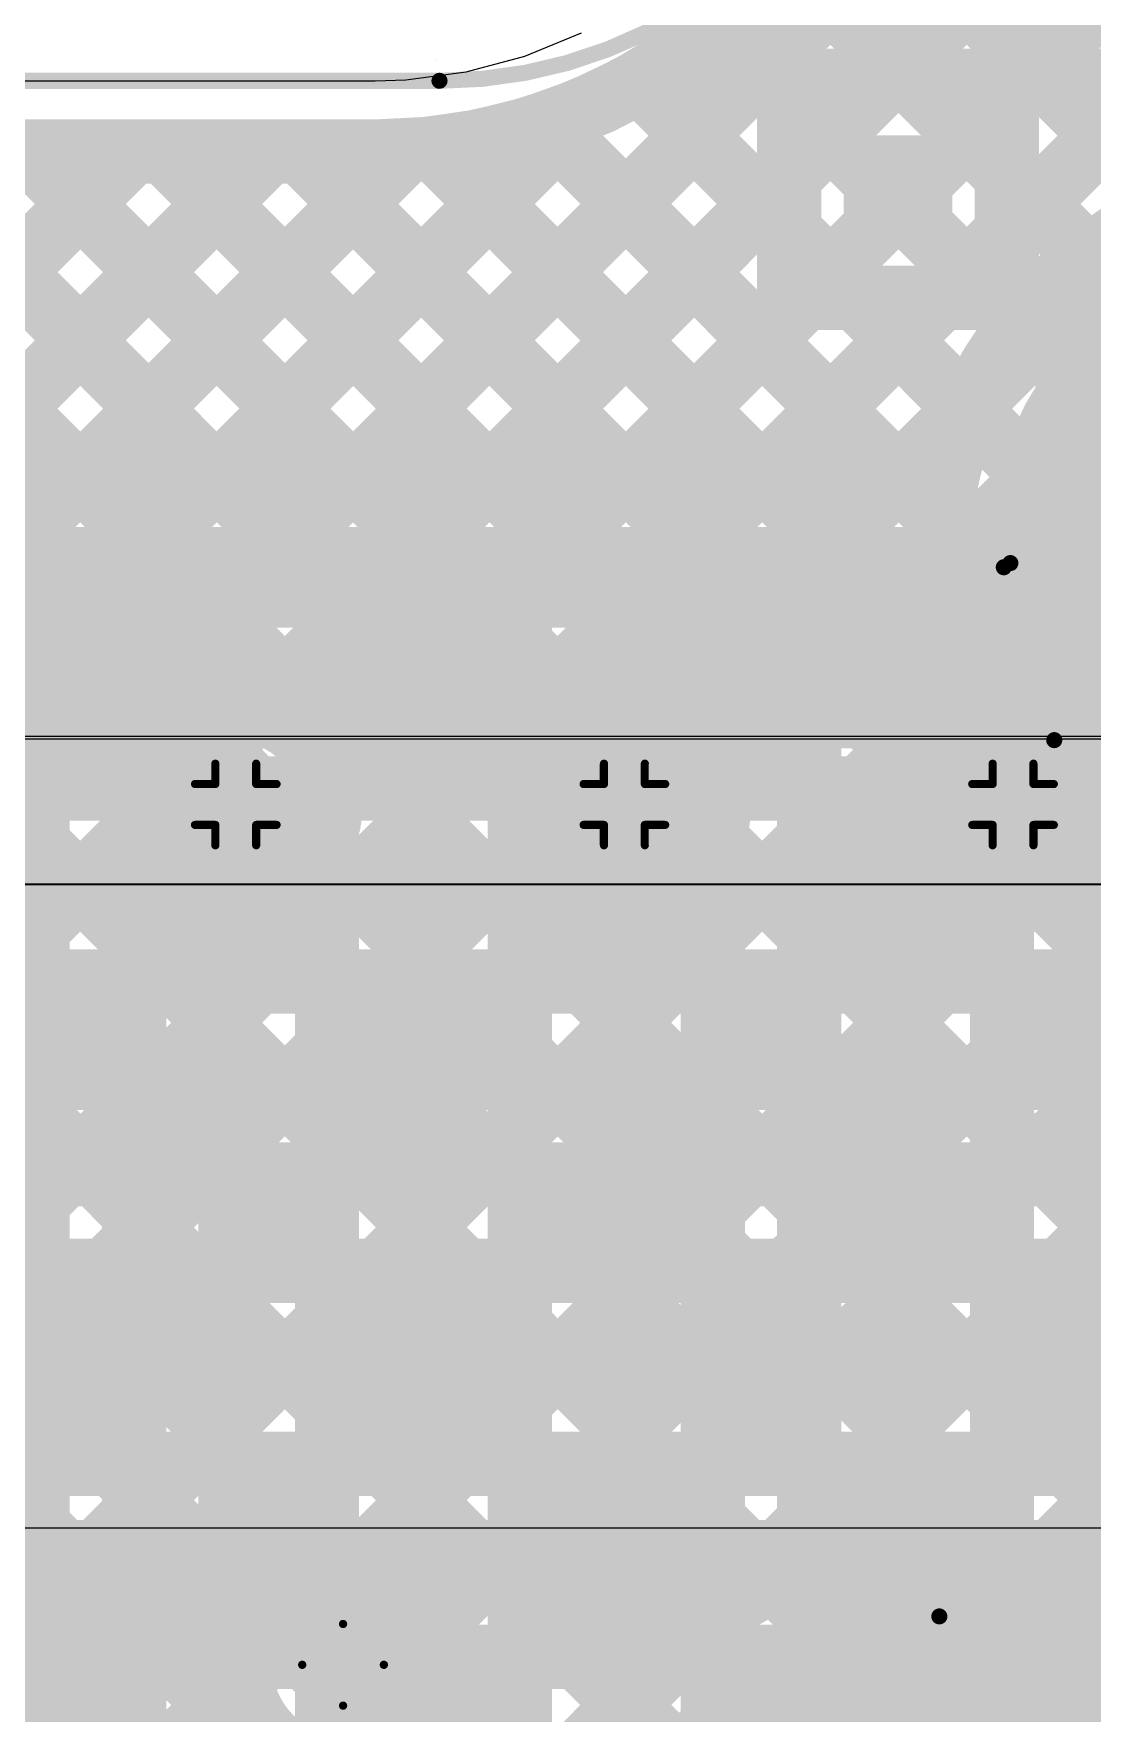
# Model space of a CAD drawing. Header units: millimetres. Extents: x 13 to 259, y -2 to 326.
# Drawn here: x 91.77 to 98.36, y 71.65 to 82.09 of the extents above; entities that cross this region are included whole.
import ezdxf

# ---------------------------------------------------------------- set-up
doc = ezdxf.new("R2010")
doc.units = ezdxf.units.MM
for name, color, linetype in [('BottomLayer', 5, 'Continuous'), ('BottomSolder', 6, 'Continuous'), ('ConnectLayer', 7, 'Continuous'), ('DrillDrawing', 1, 'Continuous'), ('Mechanical34', 56, 'Continuous'), ('Mechanical8', 56, 'Continuous'), ('MidLayer1', 16, 'Continuous'), ('MidLayer2', 76, 'Continuous'), ('MidLayer3', 90, 'Continuous'), ('MidLayer4', 156, 'Continuous'), ('MidLayer5', 130, 'Continuous'), ('MidLayer6', 216, 'Continuous'), ('MultiLayer', 9, 'Continuous'), ('TopLayer', 1, 'Continuous'), ('TopSolder', 216, 'Continuous')]:
    doc.layers.add(name, color=color, linetype=linetype)

# ---------------------------------------------------------------- blocks, each defined once
blk = doc.blocks.new('MTG240_400_175')
at = {"layer": 'BottomLayer', "const_width": 2}
blk.add_lwpolyline([(-1, 0, 1), (1, 0, 1)], format="xyb", close=True, dxfattribs=at)
at = {"layer": 'BottomSolder', "const_width": 2.102}
blk.add_lwpolyline([(-1.051, 0, 1), (1.051, 0, 1)], format="xyb", close=True, dxfattribs=at)
at = {"layer": 'MidLayer1', "const_width": 2}
blk.add_lwpolyline([(-1, 0, 1), (1, 0, 1)], format="xyb", close=True, dxfattribs=at)
at = {"layer": 'MidLayer2', "const_width": 2}
blk.add_lwpolyline([(-1, 0, 1), (1, 0, 1)], format="xyb", close=True, dxfattribs=at)
at = {"layer": 'MidLayer3', "const_width": 2}
blk.add_lwpolyline([(-1, 0, 1), (1, 0, 1)], format="xyb", close=True, dxfattribs=at)
at = {"layer": 'MidLayer4', "const_width": 2}
blk.add_lwpolyline([(-1, 0, 1), (1, 0, 1)], format="xyb", close=True, dxfattribs=at)
at = {"layer": 'MidLayer5', "const_width": 2}
blk.add_lwpolyline([(-1, 0, 1), (1, 0, 1)], format="xyb", close=True, dxfattribs=at)
at = {"layer": 'MidLayer6', "const_width": 2}
blk.add_lwpolyline([(-1, 0, 1), (1, 0, 1)], format="xyb", close=True, dxfattribs=at)
at = {"layer": 'MultiLayer', "const_width": 2}
blk.add_lwpolyline([(-1, 0, 1), (1, 0, 1)], format="xyb", close=True, dxfattribs=at)
at = {"layer": 'TopLayer', "const_width": 2}
blk.add_lwpolyline([(-1, 0, 1), (1, 0, 1)], format="xyb", close=True, dxfattribs=at)
at = {"layer": 'TopSolder', "const_width": 2.102}
blk.add_lwpolyline([(-1.051, 0, 1), (1.051, 0, 1)], format="xyb", close=True, dxfattribs=at)
blk = doc.blocks.new('MTG240_400_181')
at = {"layer": 'BottomLayer', "const_width": 2}
blk.add_lwpolyline([(-1, 0, 1), (1, 0, 1)], format="xyb", close=True, dxfattribs=at)
at = {"layer": 'BottomSolder', "const_width": 2.102}
blk.add_lwpolyline([(-1.051, 0, 1), (1.051, 0, 1)], format="xyb", close=True, dxfattribs=at)
at = {"layer": 'MidLayer1', "const_width": 2}
blk.add_lwpolyline([(-1, 0, 1), (1, 0, 1)], format="xyb", close=True, dxfattribs=at)
at = {"layer": 'MidLayer2', "const_width": 2}
blk.add_lwpolyline([(-1, 0, 1), (1, 0, 1)], format="xyb", close=True, dxfattribs=at)
at = {"layer": 'MidLayer3', "const_width": 2}
blk.add_lwpolyline([(-1, 0, 1), (1, 0, 1)], format="xyb", close=True, dxfattribs=at)
at = {"layer": 'MidLayer4', "const_width": 2}
blk.add_lwpolyline([(-1, 0, 1), (1, 0, 1)], format="xyb", close=True, dxfattribs=at)
at = {"layer": 'MidLayer5', "const_width": 2}
blk.add_lwpolyline([(-1, 0, 1), (1, 0, 1)], format="xyb", close=True, dxfattribs=at)
at = {"layer": 'MidLayer6', "const_width": 2}
blk.add_lwpolyline([(-1, 0, 1), (1, 0, 1)], format="xyb", close=True, dxfattribs=at)
at = {"layer": 'TopLayer', "const_width": 2}
blk.add_lwpolyline([(-1, 0, 1), (1, 0, 1)], format="xyb", close=True, dxfattribs=at)
at = {"layer": 'TopSolder', "const_width": 2.102}
blk.add_lwpolyline([(-1.051, 0, 1), (1.051, 0, 1)], format="xyb", close=True, dxfattribs=at)

msp = doc.modelspace()

# ---------------------------------------------------------------- linework, layer by layer
at = {"layer": 'BottomLayer'}
for points, const_width in [([(92.907, 77.3, 1), (93.157, 77.3, 1)], 0.25), ([(95.325, 77.3, 1), (95.575, 77.3, 1)], 0.25), ([(97.744, 77.3, 1), (97.994, 77.3, 1)], 0.25), ([(93.55, 71.95, 1), (93.85, 71.95, 1)], 0.3)]:
    msp.add_lwpolyline(points, format="xyb", close=True, dxfattribs=dict(at, const_width=const_width))
at = {"layer": 'BottomSolder', "const_width": 0.352}
for points in [[(92.856, 77.3, 1), (93.208, 77.3, 1)], [(95.275, 77.3, 1), (95.626, 77.3, 1)], [(97.693, 77.3, 1), (98.044, 77.3, 1)]]:
    msp.add_lwpolyline(points, format="xyb", close=True, dxfattribs=at)
at = {"layer": 'ConnectLayer'}
for p, q in [((94.832, 81.954), (95.183, 82.099)), ((94.832, 81.954), (95.183, 82.099)), ((94.466, 81.856), (94.832, 81.954)), ((94.466, 81.856), (94.832, 81.954)), ((71.333, 81.8), (93.9, 81.8)), ((71.333, 81.8), (93.9, 81.8)), ((93.9, 81.8), (94.09, 81.806)), ((93.9, 81.8), (94.09, 81.806)), ((93.9, 81.8), (93.9, 81.8)), ((94.09, 81.806), (94.466, 81.856)), ((94.09, 81.806), (94.466, 81.856)), ((70.8, 77.725), (100.831, 77.725)), ((101.875, 76.8), (70.89, 76.8))]:
    msp.add_line(p, q, dxfattribs=at)
at = {"layer": 'ConnectLayer', "const_width": 0.4}
for points in [[(89.491, 72.52), (113.083, 96.112)], [(89.491, 72.52), (113.083, 96.112)], [(87.012, 72.587), (101.203, 86.779)], [(87.012, 72.587), (101.203, 86.779)], [(92.497, 78.072), (100.484, 86.059)], [(93.79, 79.365), (100.375, 85.95)], [(96.336, 79.365), (102.921, 85.95)], [(93.151, 77.878), (100.794, 85.521)], [(93.151, 77.878), (100.794, 85.521)], [(94.639, 79.365), (100.794, 85.521)], [(93.345, 78.072), (100.484, 85.211)], [(93.596, 77.474), (101.258, 85.136)], [(93.596, 77.474), (101.258, 85.136)], [(95.487, 79.365), (101.258, 85.136)], [(94.194, 78.072), (100.484, 84.362)], [(97.83, 81.8), (97.83, 84.304)], [(97.075, 83.662), (99.547, 81.19)], [(97.075, 83.662), (99.547, 81.19)], [(97.075, 83.662), (99.547, 81.19)], [(97.075, 83.662), (99.547, 81.19)], [(95.042, 78.072), (100.484, 83.514)], [(96.475, 82.05), (97.83, 83.405)], [(96.816, 83.072), (98.871, 81.016)], [(96.816, 83.072), (98.871, 81.016)], [(96.816, 83.072), (97.83, 82.057)], [(96.816, 83.072), (98.871, 81.016)], [(96.816, 83.071), (98.871, 81.016)], [(96.471, 82.568), (98.335, 80.704)], [(96.471, 82.568), (98.335, 80.704)], [(96.471, 82.568), (98.335, 80.704)], [(96.471, 82.568), (98.335, 80.704)], [(96.475, 81.8), (96.475, 82.573)], [(96.475, 82.564), (97.239, 81.8)], [(97.074, 81.8), (97.83, 82.557)], [(96.048, 82.142), (97.909, 80.282)], [(96.048, 82.142), (97.909, 80.282)], [(96.048, 82.142), (97.909, 80.282)], [(96.048, 82.142), (97.909, 80.282)], [(82.665, 68.24), (96.225, 81.8)], [(86.059, 68.24), (99.619, 81.8)], [(86.908, 68.24), (100.468, 81.8)], [(87.756, 68.24), (101.316, 81.8)], [(88.605, 68.24), (102.165, 81.8)], [(89.453, 68.24), (103.013, 81.8)], [(90.302, 68.24), (103.862, 81.8)], [(91.15, 68.24), (104.71, 81.8)], [(91.999, 68.24), (105.559, 81.8)], [(92.847, 68.24), (106.407, 81.8)], [(93.696, 68.24), (107.256, 81.8)], [(94.544, 68.24), (108.104, 81.8)], [(95.557, 81.8), (96.475, 81.8)], [(96.391, 81.8), (96.475, 81.716)], [(96.475, 81.8), (97.83, 81.8)], [(96.475, 80.45), (96.475, 81.8)], [(97.83, 81.8), (125.241, 81.8)], [(97.83, 81.708), (97.922, 81.8)], [(97.83, 80.86), (98.771, 81.8)], [(97.83, 80.45), (97.83, 81.8)], [(98.088, 81.8), (111.648, 68.24)], [(95.547, 81.795), (97.593, 79.749)], [(95.548, 81.795), (97.593, 79.75)], [(95.548, 81.795), (97.593, 79.75)], [(95.548, 81.795), (96.475, 80.867)], [(95.548, 81.795), (97.593, 79.75)], [(81.816, 68.24), (95.2, 81.623)], [(91.141, 77.565), (95.2, 81.623)], [(91.141, 77.565), (95.2, 81.623)], [(91.648, 78.072), (95.2, 81.623)], [(92.941, 79.365), (95.2, 81.623)], [(94.961, 81.533), (97.413, 79.08)], [(94.961, 81.533), (97.413, 79.08)], [(94.961, 81.533), (108.254, 68.24)], [(94.961, 81.533), (97.129, 79.365)], [(94.961, 81.533), (97.413, 79.08)], [(71.333, 81.36), (93.9, 81.36)], [(71.333, 81.36), (93.9, 81.36)], [(71.333, 81.36), (93.9, 81.36)], [(71.333, 81.36), (93.9, 81.36)], [(71.333, 81.36), (93.9, 81.36)], [(79.271, 68.24), (92.391, 81.36)], [(80.119, 68.24), (93.239, 81.36)], [(80.968, 68.24), (94.094, 81.366)], [(82.406, 81.36), (95.526, 68.24)], [(83.254, 81.36), (96.374, 68.24)], [(84.103, 81.36), (97.223, 68.24)], [(84.388, 72.509), (93.239, 81.36)], [(84.388, 72.509), (93.239, 81.36)], [(84.951, 81.36), (98.071, 68.24)], [(85.8, 81.36), (98.92, 68.24)], [(86.648, 81.36), (99.768, 68.24)], [(87.497, 81.36), (96.381, 72.476)], [(87.497, 81.36), (96.381, 72.476)], [(87.497, 81.36), (100.617, 68.24)], [(88.345, 81.36), (92.444, 77.262)], [(88.345, 81.36), (92.444, 77.262)], [(88.345, 81.36), (101.465, 68.24)], [(88.345, 81.36), (91.634, 78.072)], [(88.675, 77.644), (92.391, 81.36)], [(88.675, 77.644), (92.391, 81.36)], [(89.103, 78.072), (92.391, 81.36)], [(89.194, 81.36), (92.741, 77.813)], [(89.194, 81.36), (92.741, 77.813)], [(89.194, 81.36), (102.314, 68.24)], [(89.194, 81.36), (92.482, 78.072)], [(89.951, 78.072), (93.239, 81.36)], [(90.042, 81.36), (103.162, 68.24)], [(90.042, 81.36), (103.162, 68.24)], [(90.042, 81.36), (103.162, 68.24)], [(90.042, 81.36), (92.037, 79.365)], [(90.042, 81.36), (93.331, 78.072)], [(90.396, 79.365), (92.391, 81.36)], [(90.618, 77.89), (94.094, 81.366)], [(90.618, 77.89), (94.094, 81.366)], [(90.8, 78.072), (94.094, 81.366)], [(90.891, 81.36), (94.867, 77.384)], [(90.891, 81.36), (94.867, 77.384)], [(90.891, 81.36), (104.011, 68.24)], [(90.891, 81.36), (92.886, 79.365)], [(90.891, 81.36), (94.179, 78.072)], [(91.244, 79.365), (93.239, 81.36)], [(91.739, 81.36), (95.246, 77.853)], [(91.739, 81.36), (95.246, 77.853)], [(91.739, 81.36), (104.859, 68.24)], [(91.739, 81.36), (93.734, 79.365)], [(91.739, 81.36), (95.028, 78.072)], [(92.093, 79.365), (94.094, 81.366)], [(92.588, 81.36), (101.896, 72.052)], [(92.588, 81.36), (101.896, 72.052)], [(92.588, 81.36), (105.708, 68.24)], [(92.588, 81.36), (94.583, 79.365)], [(92.588, 81.36), (95.876, 78.072)], [(93.436, 81.36), (97.309, 77.487)], [(93.436, 81.36), (97.309, 77.487)], [(93.436, 81.36), (106.556, 68.24)], [(93.436, 81.36), (95.431, 79.365)], [(93.436, 81.36), (96.725, 78.072)], [(94.265, 81.38), (97.483, 78.162)], [(94.265, 81.38), (97.483, 78.162)], [(94.265, 81.38), (107.405, 68.24)], [(94.265, 81.38), (96.28, 79.365)], [(94.265, 81.38), (97.483, 78.162)], [(83.514, 68.24), (96.475, 81.202)], [(97.015, 80.99), (97.015, 81.26)], [(97.015, 81.26), (97.29, 81.26)], [(97.015, 81.176), (97.201, 80.99)], [(97.29, 80.99), (97.29, 81.26)], [(97.83, 81.209), (110.799, 68.24)], [(97.112, 80.99), (97.29, 81.168)], [(97.015, 80.99), (97.29, 80.99)], [(84.362, 68.24), (96.572, 80.45)], [(85.211, 68.24), (97.421, 80.45)], [(96.475, 80.45), (97.83, 80.45)], [(96.892, 80.45), (109.102, 68.24)], [(97.741, 80.45), (109.951, 68.24)], [(95.668, 77.849), (97.612, 79.792)], [(95.668, 77.849), (97.612, 79.792)], [(95.891, 78.072), (97.612, 79.792)], [(97.184, 79.365), (97.612, 79.792)], [(86.636, 79.365), (97.464, 79.365)], [(68.291, 78.825), (131.636, 78.825)], [(91.8, 68.24), (91.8, 78.825)], [(92.4, 68.24), (92.4, 78.825)], [(93, 68.24), (93, 78.825)], [(93.6, 68.24), (93.6, 78.825)], [(94.2, 68.24), (94.2, 78.825)], [(94.8, 68.24), (94.8, 78.825)], [(95.4, 68.24), (95.4, 78.825)], [(96, 68.24), (96, 78.825)], [(96.6, 68.24), (96.6, 78.825)], [(97.2, 68.24), (97.2, 78.825)], [(97.8, 68.24), (97.8, 78.825)], [(98.4, 68.24), (98.4, 78.825)], [(96.036, 77.369), (97.398, 78.73)], [(96.036, 77.369), (97.398, 78.73)], [(96.739, 78.072), (97.398, 78.73)], [(68.258, 78.6), (131.669, 78.6)], [(86.59, 78.072), (97.51, 78.072)], [(68.24, 78), (133.144, 78)], [(86.578, 78.036), (95.145, 69.469)], [(86.578, 78.036), (95.145, 69.469)], [(91.911, 72.394), (97.529, 78.013)], [(91.911, 72.394), (97.529, 78.013)], [(88.693, 77.619), (93.722, 72.59)], [(88.693, 77.619), (93.722, 72.59)], [(97.309, 72.701), (102.184, 77.576)], [(97.309, 72.701), (102.184, 77.576)], [(68.24, 77.4), (132.919, 77.4)], [(87.518, 72.245), (92.454, 77.181)], [(87.518, 72.245), (92.454, 77.181)], [(89.837, 72.017), (94.902, 77.083)], [(89.837, 72.017), (94.902, 77.083)], [(92.016, 71.652), (97.362, 76.997)], [(92.016, 71.652), (97.362, 76.997)], [(93.545, 77.009), (97.904, 72.649)], [(93.545, 77.009), (97.904, 72.649)], [(96.004, 77.096), (101.433, 71.667)], [(96.004, 77.096), (101.433, 71.667)], [(91.076, 76.933), (95.862, 72.146)], [(91.076, 76.933), (95.862, 72.146)], [(68.24, 76.8), (140.62, 76.8)], [(88.596, 76.866), (93.164, 72.299)], [(88.596, 76.866), (93.164, 72.299)], [(98.065, 72.609), (102.314, 76.858)], [(98.065, 72.609), (102.314, 76.858)], [(84.362, 68.24), (92.858, 76.736)], [(84.362, 68.24), (92.858, 76.736)], [(90.415, 76.745), (95.452, 71.707)], [(90.415, 76.745), (95.452, 71.707)], [(91.211, 72.544), (95.382, 76.714)], [(91.211, 72.544), (95.382, 76.714)], [(92.994, 76.711), (97.031, 72.674)], [(92.994, 76.711), (97.031, 72.674)], [(93.796, 72.583), (97.926, 76.713)], [(93.796, 72.583), (97.926, 76.713)], [(95.535, 76.716), (102.662, 69.589)], [(95.535, 76.716), (102.662, 69.589)], [(98.056, 76.741), (103.797, 71)], [(98.056, 76.741), (103.797, 71)], [(94.281, 72.219), (98.717, 76.655)], [(94.281, 72.219), (98.717, 76.655)], [(91.15, 68.24), (99.35, 76.44)], [(91.15, 68.24), (99.35, 76.44)], [(96.04, 72.281), (100.187, 76.428)], [(96.04, 72.281), (100.187, 76.428)], [(68.24, 76.2), (141.725, 76.2)], [(68.24, 75.6), (134.473, 75.6)], [(68.24, 75), (134.352, 75)], [(68.24, 74.4), (134.614, 74.4)], [(68.24, 73.8), (143.286, 73.8)], [(68.24, 73.2), (151.36, 73.2)], [(68.24, 72.6), (151.36, 72.6)], [(68.24, 72), (151.36, 72)], [(94.34, 71.971), (95.155, 71.156)], [(94.34, 71.971), (95.155, 71.156)], [(89.453, 68.24), (93.067, 71.854)], [(89.453, 68.24), (93.067, 71.854)], [(92.047, 71.719), (95.526, 68.24)], [(92.047, 71.719), (95.526, 68.24)], [(91.999, 68.24), (95.419, 71.66)], [(91.999, 68.24), (95.419, 71.66)]]:
    msp.add_lwpolyline(points, dxfattribs=at)
for points in [[(97.24, 84.7, -0.414073), (93.902, 81.36)], [(97.24, 84.7, -0.414073), (93.902, 81.36)], [(97.24, 84.7, -0.414073), (93.902, 81.36)], [(97.24, 84.7, -0.414073), (93.902, 81.36)], [(95.557, 81.8, -0.130387), (93.902, 81.36)], [(97.603, 77.827, -0.685584), (100.771, 80.998)], [(97.603, 77.827, -0.685584), (100.771, 80.998)], [(97.51, 78.072, -0.601998), (100.484, 81.103)], [(97.464, 79.365, -0.467616), (100.771, 80.998)], [(102.203, 78.8, -0.626227), (98.313, 76.912)], [(102.203, 78.8, -0.626227), (98.313, 76.912)], [(98.313, 76.912, -1.21467), (97.603, 77.827)], [(98.313, 76.912, -1.21467), (97.603, 77.827)], [(96.163, 68.24, -1.714908), (99.803, 70.3)], [(96.163, 68.24, -1.714908), (99.803, 70.3)]]:
    msp.add_lwpolyline(points, format="xyb", dxfattribs=at)
at = {"layer": 'ConnectLayer'}
for points, const_width in [([(95.948, 82.142, 1), (96.148, 82.142, 1)], 0.2), ([(95.948, 82.142, 1), (96.148, 82.142, 1)], 0.2), ([(95.948, 82.142, 1), (96.148, 82.142, 1)], 0.2), ([(95.948, 82.142, 1), (96.148, 82.142, 1)], 0.2), ([(96.375, 82.05, 1), (96.575, 82.05, 1)], 0.2), ([(97.73, 82.057, 1), (97.93, 82.057, 1)], 0.2), ([(95.457, 81.8, 1), (95.657, 81.8, 1)], 0.2), ([(95.457, 81.8, 1), (95.657, 81.8, 1)], 0.2), ([(96.125, 81.8, 1), (96.325, 81.8, 1)], 0.2), ([(96.291, 81.8, 1), (96.491, 81.8, 1)], 0.2), ([(96.375, 81.8, 1), (96.575, 81.8, 1)], 0.2), ([(96.375, 81.8, 1), (96.575, 81.8, 1)], 0.2), ([(96.375, 81.8, 1), (96.575, 81.8, 1)], 0.2), ([(96.375, 81.8, 1), (96.575, 81.8, 1)], 0.2), ([(96.974, 81.8, 1), (97.174, 81.8, 1)], 0.2), ([(97.139, 81.8, 1), (97.339, 81.8, 1)], 0.2), ([(97.73, 81.8, 1), (97.93, 81.8, 1)], 0.2), ([(97.73, 81.8, 1), (97.93, 81.8, 1)], 0.2), ([(97.73, 81.8, 1), (97.93, 81.8, 1)], 0.2), ([(97.73, 81.8, 1), (97.93, 81.8, 1)], 0.2), ([(97.822, 81.8, 1), (98.022, 81.8, 1)], 0.2), ([(97.988, 81.8, 1), (98.188, 81.8, 1)], 0.2), ([(95.447, 81.795, 1), (95.647, 81.795, 1)], 0.2), ([(95.448, 81.795, 1), (95.647, 81.795, 1)], 0.2), ([(95.448, 81.795, 1), (95.647, 81.795, 1)], 0.2), ([(95.448, 81.795, 1), (95.647, 81.795, 1)], 0.2), ([(95.448, 81.795, 1), (95.647, 81.795, 1)], 0.2), ([(96.375, 81.716, 1), (96.575, 81.716, 1)], 0.2), ([(97.73, 81.708, 1), (97.93, 81.708, 1)], 0.2), ([(95.1, 81.623, 1), (95.3, 81.623, 1)], 0.2), ([(95.1, 81.623, 1), (95.3, 81.623, 1)], 0.2), ([(95.1, 81.623, 1), (95.3, 81.623, 1)], 0.2), ([(95.1, 81.623, 1), (95.3, 81.623, 1)], 0.2), ([(95.1, 81.623, 1), (95.3, 81.623, 1)], 0.2), ([(94.861, 81.533, 1), (95.061, 81.533, 1)], 0.2), ([(94.861, 81.533, 1), (95.061, 81.533, 1)], 0.2), ([(94.861, 81.533, 1), (95.061, 81.533, 1)], 0.2), ([(94.861, 81.533, 1), (95.061, 81.533, 1)], 0.2), ([(94.861, 81.533, 1), (95.061, 81.533, 1)], 0.2), ([(91.639, 81.36, 1), (91.839, 81.36, 1)], 0.2), ([(91.639, 81.36, 1), (91.839, 81.36, 1)], 0.2), ([(91.639, 81.36, 1), (91.839, 81.36, 1)], 0.2), ([(91.639, 81.36, 1), (91.839, 81.36, 1)], 0.2), ([(91.639, 81.36, 1), (91.839, 81.36, 1)], 0.2), ([(92.291, 81.36, 1), (92.491, 81.36, 1)], 0.2), ([(92.291, 81.36, 1), (92.491, 81.36, 1)], 0.2), ([(92.291, 81.36, 1), (92.491, 81.36, 1)], 0.2), ([(92.291, 81.36, 1), (92.491, 81.36, 1)], 0.2), ([(92.291, 81.36, 1), (92.491, 81.36, 1)], 0.2), ([(92.488, 81.36, 1), (92.688, 81.36, 1)], 0.2), ([(92.488, 81.36, 1), (92.688, 81.36, 1)], 0.2), ([(92.488, 81.36, 1), (92.688, 81.36, 1)], 0.2), ([(92.488, 81.36, 1), (92.688, 81.36, 1)], 0.2), ([(92.488, 81.36, 1), (92.688, 81.36, 1)], 0.2), ([(93.139, 81.36, 1), (93.339, 81.36, 1)], 0.2), ([(93.139, 81.36, 1), (93.339, 81.36, 1)], 0.2), ([(93.139, 81.36, 1), (93.339, 81.36, 1)], 0.2), ([(93.139, 81.36, 1), (93.339, 81.36, 1)], 0.2), ([(93.139, 81.36, 1), (93.339, 81.36, 1)], 0.2), ([(93.336, 81.36, 1), (93.536, 81.36, 1)], 0.2), ([(93.336, 81.36, 1), (93.536, 81.36, 1)], 0.2), ([(93.336, 81.36, 1), (93.536, 81.36, 1)], 0.2), ([(93.336, 81.36, 1), (93.536, 81.36, 1)], 0.2), ([(93.336, 81.36, 1), (93.536, 81.36, 1)], 0.2), ([(93.8, 81.36, 1), (94, 81.36, 1)], 0.2), ([(93.8, 81.36, 1), (94, 81.36, 1)], 0.2), ([(93.8, 81.36, 1), (94, 81.36, 1)], 0.2), ([(93.8, 81.36, 1), (94, 81.36, 1)], 0.2), ([(93.8, 81.36, 1), (94, 81.36, 1)], 0.2), ([(93.802, 81.36, 1), (94.002, 81.36, 1)], 0.2), ([(93.802, 81.36, 1), (94.002, 81.36, 1)], 0.2), ([(93.802, 81.36, 1), (94.002, 81.36, 1)], 0.2), ([(93.802, 81.36, 1), (94.002, 81.36, 1)], 0.2), ([(93.802, 81.36, 1), (94.002, 81.36, 1)], 0.2), ([(93.994, 81.366, 1), (94.194, 81.366, 1)], 0.2), ([(93.994, 81.366, 1), (94.194, 81.366, 1)], 0.2), ([(93.994, 81.366, 1), (94.194, 81.366, 1)], 0.2), ([(93.994, 81.366, 1), (94.194, 81.366, 1)], 0.2), ([(93.994, 81.366, 1), (94.194, 81.366, 1)], 0.2), ([(94.165, 81.38, 1), (94.365, 81.38, 1)], 0.2), ([(94.165, 81.38, 1), (94.365, 81.38, 1)], 0.2), ([(94.165, 81.38, 1), (94.365, 81.38, 1)], 0.2), ([(94.165, 81.38, 1), (94.365, 81.38, 1)], 0.2), ([(94.165, 81.38, 1), (94.365, 81.38, 1)], 0.2), ([(96.375, 81.202, 1), (96.575, 81.202, 1)], 0.2), ([(96.915, 81.26, 1), (97.115, 81.26, 1)], 0.2), ([(96.915, 81.26, 1), (97.115, 81.26, 1)], 0.2), ([(96.915, 81.176, 1), (97.115, 81.176, 1)], 0.2), ([(97.19, 81.26, 1), (97.39, 81.26, 1)], 0.2), ([(97.19, 81.26, 1), (97.39, 81.26, 1)], 0.2), ([(97.73, 81.209, 1), (97.93, 81.209, 1)], 0.2), ([(97.19, 81.168, 1), (97.39, 81.168, 1)], 0.2), ([(96.915, 80.99, 1), (97.115, 80.99, 1)], 0.2), ([(96.915, 80.99, 1), (97.115, 80.99, 1)], 0.2), ([(97.012, 80.99, 1), (97.212, 80.99, 1)], 0.2), ([(97.101, 80.99, 1), (97.301, 80.99, 1)], 0.2), ([(97.19, 80.99, 1), (97.39, 80.99, 1)], 0.2), ([(97.19, 80.99, 1), (97.39, 80.99, 1)], 0.2), ([(96.375, 80.867, 1), (96.575, 80.867, 1)], 0.2), ([(97.73, 80.86, 1), (97.93, 80.86, 1)], 0.2), ([(98.235, 80.704, 1), (98.435, 80.704, 1)], 0.2), ([(98.235, 80.704, 1), (98.435, 80.704, 1)], 0.2), ([(98.235, 80.704, 1), (98.435, 80.704, 1)], 0.2), ([(98.235, 80.704, 1), (98.435, 80.704, 1)], 0.2), ([(96.375, 80.45, 1), (96.575, 80.45, 1)], 0.2), ([(96.375, 80.45, 1), (96.575, 80.45, 1)], 0.2), ([(96.472, 80.45, 1), (96.672, 80.45, 1)], 0.2), ([(96.792, 80.45, 1), (96.992, 80.45, 1)], 0.2), ([(97.321, 80.45, 1), (97.521, 80.45, 1)], 0.2), ([(97.641, 80.45, 1), (97.841, 80.45, 1)], 0.2), ([(97.73, 80.45, 1), (97.93, 80.45, 1)], 0.2), ([(97.73, 80.45, 1), (97.93, 80.45, 1)], 0.2), ([(97.809, 80.282, 1), (98.009, 80.282, 1)], 0.2), ([(97.809, 80.282, 1), (98.009, 80.282, 1)], 0.2), ([(97.809, 80.282, 1), (98.009, 80.282, 1)], 0.2), ([(97.809, 80.282, 1), (98.009, 80.282, 1)], 0.2), ([(97.493, 79.75, 1), (97.693, 79.75, 1)], 0.2), ([(97.493, 79.75, 1), (97.693, 79.75, 1)], 0.2), ([(97.493, 79.75, 1), (97.693, 79.75, 1)], 0.2), ([(97.493, 79.749, 1), (97.693, 79.749, 1)], 0.2), ([(97.512, 79.792, 1), (97.712, 79.792, 1)], 0.2), ([(97.512, 79.792, 1), (97.712, 79.792, 1)], 0.2), ([(97.512, 79.792, 1), (97.712, 79.792, 1)], 0.2), ([(97.512, 79.792, 1), (97.712, 79.792, 1)], 0.2), ([(91.937, 79.365, 1), (92.137, 79.365, 1)], 0.2), ([(91.993, 79.365, 1), (92.193, 79.365, 1)], 0.2), ([(92.786, 79.365, 1), (92.986, 79.365, 1)], 0.2), ([(92.841, 79.365, 1), (93.041, 79.365, 1)], 0.2), ([(93.634, 79.365, 1), (93.834, 79.365, 1)], 0.2), ([(93.69, 79.365, 1), (93.89, 79.365, 1)], 0.2), ([(94.483, 79.365, 1), (94.683, 79.365, 1)], 0.2), ([(94.539, 79.365, 1), (94.739, 79.365, 1)], 0.2), ([(95.331, 79.365, 1), (95.531, 79.365, 1)], 0.2), ([(95.387, 79.365, 1), (95.587, 79.365, 1)], 0.2), ([(96.18, 79.365, 1), (96.38, 79.365, 1)], 0.2), ([(96.236, 79.365, 1), (96.436, 79.365, 1)], 0.2), ([(97.029, 79.365, 1), (97.229, 79.365, 1)], 0.2), ([(97.084, 79.365, 1), (97.284, 79.365, 1)], 0.2), ([(97.364, 79.365, 1), (97.564, 79.365, 1)], 0.2), ([(97.364, 79.365, 1), (97.564, 79.365, 1)], 0.2), ([(97.313, 79.08, 1), (97.513, 79.08, 1)], 0.2), ([(97.313, 79.08, 1), (97.513, 79.08, 1)], 0.2), ([(97.313, 79.08, 1), (97.513, 79.08, 1)], 0.2), ([(91.7, 78.825, 1), (91.9, 78.825, 1)], 0.2), ([(92.3, 78.825, 1), (92.5, 78.825, 1)], 0.2), ([(92.9, 78.825, 1), (93.1, 78.825, 1)], 0.2), ([(93.5, 78.825, 1), (93.7, 78.825, 1)], 0.2), ([(94.1, 78.825, 1), (94.3, 78.825, 1)], 0.2), ([(94.7, 78.825, 1), (94.9, 78.825, 1)], 0.2), ([(95.3, 78.825, 1), (95.5, 78.825, 1)], 0.2), ([(95.9, 78.825, 1), (96.1, 78.825, 1)], 0.2), ([(96.5, 78.825, 1), (96.7, 78.825, 1)], 0.2), ([(97.1, 78.825, 1), (97.3, 78.825, 1)], 0.2), ([(97.7, 78.825, 1), (97.9, 78.825, 1)], 0.2), ([(98.3, 78.825, 1), (98.5, 78.825, 1)], 0.2), ([(97.298, 78.73, 1), (97.498, 78.73, 1)], 0.2), ([(97.298, 78.73, 1), (97.498, 78.73, 1)], 0.2), ([(97.298, 78.73, 1), (97.498, 78.73, 1)], 0.2), ([(97.383, 78.162, 1), (97.583, 78.162, 1)], 0.2), ([(97.383, 78.162, 1), (97.583, 78.162, 1)], 0.2), ([(97.383, 78.162, 1), (97.583, 78.162, 1)], 0.2), ([(91.534, 78.072, 1), (91.734, 78.072, 1)], 0.2), ([(91.548, 78.072, 1), (91.748, 78.072, 1)], 0.2), ([(92.382, 78.072, 1), (92.582, 78.072, 1)], 0.2), ([(92.397, 78.072, 1), (92.597, 78.072, 1)], 0.2), ([(93.231, 78.072, 1), (93.431, 78.072, 1)], 0.2), ([(93.245, 78.072, 1), (93.445, 78.072, 1)], 0.2), ([(94.079, 78.072, 1), (94.279, 78.072, 1)], 0.2), ([(94.094, 78.072, 1), (94.294, 78.072, 1)], 0.2), ([(94.928, 78.072, 1), (95.128, 78.072, 1)], 0.2), ([(94.942, 78.072, 1), (95.142, 78.072, 1)], 0.2), ([(95.776, 78.072, 1), (95.976, 78.072, 1)], 0.2), ([(95.791, 78.072, 1), (95.991, 78.072, 1)], 0.2), ([(96.625, 78.072, 1), (96.825, 78.072, 1)], 0.2), ([(96.639, 78.072, 1), (96.839, 78.072, 1)], 0.2), ([(97.41, 78.072, 1), (97.61, 78.072, 1)], 0.2), ([(97.41, 78.072, 1), (97.61, 78.072, 1)], 0.2), ([(97.429, 78.013, 1), (97.629, 78.013, 1)], 0.2), ([(97.429, 78.013, 1), (97.629, 78.013, 1)], 0.2), ([(93.622, 77.3, 1), (92.442, 77.3, 1)], 0.4), ([(93.622, 77.3, 1), (92.442, 77.3, 1)], 0.4), ([(93.051, 77.878, 1), (93.251, 77.878, 1)], 0.2), ([(93.051, 77.878, 1), (93.251, 77.878, 1)], 0.2), ([(96.04, 77.3, 1), (94.86, 77.3, 1)], 0.4), ([(96.04, 77.3, 1), (94.86, 77.3, 1)], 0.4), ([(95.146, 77.853, 1), (95.346, 77.853, 1)], 0.2), ([(95.146, 77.853, 1), (95.346, 77.853, 1)], 0.2), ([(95.568, 77.849, 1), (95.768, 77.849, 1)], 0.2), ([(95.568, 77.849, 1), (95.768, 77.849, 1)], 0.2), ([(92.641, 77.813, 1), (92.841, 77.813, 1)], 0.2), ([(92.641, 77.813, 1), (92.841, 77.813, 1)], 0.2), ([(97.503, 77.827, 1), (97.703, 77.827, 1)], 0.2), ([(97.503, 77.827, 1), (97.703, 77.827, 1)], 0.2), ([(97.503, 77.827, 1), (97.703, 77.827, 1)], 0.2), ([(97.503, 77.827, 1), (97.703, 77.827, 1)], 0.2), ([(93.496, 77.474, 1), (93.696, 77.474, 1)], 0.2), ([(93.496, 77.474, 1), (93.696, 77.474, 1)], 0.2), ([(97.209, 77.487, 1), (97.409, 77.487, 1)], 0.2), ([(97.209, 77.487, 1), (97.409, 77.487, 1)], 0.2), ([(94.767, 77.384, 1), (94.967, 77.384, 1)], 0.2), ([(94.767, 77.384, 1), (94.967, 77.384, 1)], 0.2), ([(95.936, 77.369, 1), (96.136, 77.369, 1)], 0.2), ([(95.936, 77.369, 1), (96.136, 77.369, 1)], 0.2), ([(92.342, 77.3, 1), (92.542, 77.3, 1)], 0.2), ([(92.342, 77.3, 1), (92.542, 77.3, 1)], 0.2), ([(92.344, 77.262, 1), (92.544, 77.262, 1)], 0.2), ([(92.344, 77.262, 1), (92.544, 77.262, 1)], 0.2), ([(93.522, 77.3, 1), (93.722, 77.3, 1)], 0.2), ([(93.522, 77.3, 1), (93.722, 77.3, 1)], 0.2), ([(94.76, 77.3, 1), (94.96, 77.3, 1)], 0.2), ([(94.76, 77.3, 1), (94.96, 77.3, 1)], 0.2), ([(95.94, 77.3, 1), (96.14, 77.3, 1)], 0.2), ([(95.94, 77.3, 1), (96.14, 77.3, 1)], 0.2), ([(92.354, 77.181, 1), (92.554, 77.181, 1)], 0.2), ([(92.354, 77.181, 1), (92.554, 77.181, 1)], 0.2), ([(93.445, 77.009, 1), (93.645, 77.009, 1)], 0.2), ([(93.445, 77.009, 1), (93.645, 77.009, 1)], 0.2), ([(94.802, 77.083, 1), (95.002, 77.083, 1)], 0.2), ([(94.802, 77.083, 1), (95.002, 77.083, 1)], 0.2), ([(95.904, 77.096, 1), (96.104, 77.096, 1)], 0.2), ([(95.904, 77.096, 1), (96.104, 77.096, 1)], 0.2), ([(97.262, 76.997, 1), (97.462, 76.997, 1)], 0.2), ([(97.262, 76.997, 1), (97.462, 76.997, 1)], 0.2), ([(98.213, 76.912, 1), (98.413, 76.912, 1)], 0.2), ([(98.213, 76.912, 1), (98.413, 76.912, 1)], 0.2), ([(98.213, 76.912, 1), (98.413, 76.912, 1)], 0.2), ([(98.213, 76.912, 1), (98.413, 76.912, 1)], 0.2), ([(92.758, 76.736, 1), (92.958, 76.736, 1)], 0.2), ([(92.758, 76.736, 1), (92.958, 76.736, 1)], 0.2), ([(92.894, 76.711, 1), (93.094, 76.711, 1)], 0.2), ([(92.894, 76.711, 1), (93.094, 76.711, 1)], 0.2), ([(95.282, 76.714, 1), (95.482, 76.714, 1)], 0.2), ([(95.282, 76.714, 1), (95.482, 76.714, 1)], 0.2), ([(95.435, 76.716, 1), (95.635, 76.716, 1)], 0.2), ([(95.435, 76.716, 1), (95.635, 76.716, 1)], 0.2), ([(97.826, 76.713, 1), (98.026, 76.713, 1)], 0.2), ([(97.826, 76.713, 1), (98.026, 76.713, 1)], 0.2), ([(97.956, 76.741, 1), (98.156, 76.741, 1)], 0.2), ([(97.956, 76.741, 1), (98.156, 76.741, 1)], 0.2), ([(96.931, 72.674, 1), (97.131, 72.674, 1)], 0.2), ([(96.931, 72.674, 1), (97.131, 72.674, 1)], 0.2), ([(97.209, 72.701, 1), (97.409, 72.701, 1)], 0.2), ([(97.209, 72.701, 1), (97.409, 72.701, 1)], 0.2), ([(97.804, 72.649, 1), (98.004, 72.649, 1)], 0.2), ([(97.804, 72.649, 1), (98.004, 72.649, 1)], 0.2), ([(97.965, 72.609, 1), (98.165, 72.609, 1)], 0.2), ([(97.965, 72.609, 1), (98.165, 72.609, 1)], 0.2), ([(92.09, 71.95, 1), (90.81, 71.95, 1)], 0.4), ([(92.09, 71.95, 1), (90.81, 71.95, 1)], 0.4), ([(94.34, 71.95, 1), (93.06, 71.95, 1)], 0.4), ([(94.34, 71.95, 1), (93.06, 71.95, 1)], 0.4), ([(93.622, 72.59, 1), (93.822, 72.59, 1)], 0.2), ([(93.622, 72.59, 1), (93.822, 72.59, 1)], 0.2), ([(93.696, 72.583, 1), (93.896, 72.583, 1)], 0.2), ([(93.696, 72.583, 1), (93.896, 72.583, 1)], 0.2), ([(96.281, 72.476, 1), (96.481, 72.476, 1)], 0.2), ([(96.281, 72.476, 1), (96.481, 72.476, 1)], 0.2), ([(91.811, 72.394, 1), (92.011, 72.394, 1)], 0.2), ([(91.811, 72.394, 1), (92.011, 72.394, 1)], 0.2), ([(93.064, 72.299, 1), (93.264, 72.299, 1)], 0.2), ([(93.064, 72.299, 1), (93.264, 72.299, 1)], 0.2), ([(94.181, 72.219, 1), (94.381, 72.219, 1)], 0.2), ([(94.181, 72.219, 1), (94.381, 72.219, 1)], 0.2), ([(95.94, 72.281, 1), (96.14, 72.281, 1)], 0.2), ([(95.94, 72.281, 1), (96.14, 72.281, 1)], 0.2), ([(95.762, 72.146, 1), (95.962, 72.146, 1)], 0.2), ([(95.762, 72.146, 1), (95.962, 72.146, 1)], 0.2), ([(91.99, 71.95, 1), (92.19, 71.95, 1)], 0.2), ([(91.99, 71.95, 1), (92.19, 71.95, 1)], 0.2), ([(92.96, 71.95, 1), (93.16, 71.95, 1)], 0.2), ([(92.96, 71.95, 1), (93.16, 71.95, 1)], 0.2), ([(94.24, 71.971, 1), (94.44, 71.971, 1)], 0.2), ([(94.24, 71.971, 1), (94.44, 71.971, 1)], 0.2), ([(94.24, 71.95, 1), (94.44, 71.95, 1)], 0.2), ([(94.24, 71.95, 1), (94.44, 71.95, 1)], 0.2), ([(92.967, 71.854, 1), (93.167, 71.854, 1)], 0.2), ([(92.967, 71.854, 1), (93.167, 71.854, 1)], 0.2), ([(91.947, 71.719, 1), (92.147, 71.719, 1)], 0.2), ([(91.947, 71.719, 1), (92.147, 71.719, 1)], 0.2), ([(95.352, 71.707, 1), (95.552, 71.707, 1)], 0.2), ([(95.352, 71.707, 1), (95.552, 71.707, 1)], 0.2), ([(91.916, 71.652, 1), (92.116, 71.652, 1)], 0.2), ([(91.916, 71.652, 1), (92.116, 71.652, 1)], 0.2), ([(95.319, 71.66, 1), (95.519, 71.66, 1)], 0.2), ([(95.319, 71.66, 1), (95.519, 71.66, 1)], 0.2)]:
    msp.add_lwpolyline(points, format="xyb", close=True, dxfattribs=dict(at, const_width=const_width))
at = {"layer": 'DrillDrawing', "const_width": 0.0508}
for points in [[(92.905, 77.427), (92.905, 77.554)], [(92.905, 77.554), (93.159, 77.554)], [(93.159, 77.427), (93.159, 77.554)], [(95.323, 77.427), (95.323, 77.554)], [(95.323, 77.554), (95.577, 77.554)], [(95.577, 77.427), (95.577, 77.554)], [(97.742, 77.427), (97.742, 77.554)], [(97.742, 77.554), (97.996, 77.554)], [(97.996, 77.427), (97.996, 77.554)], [(92.778, 77.173), (92.778, 77.427)], [(92.778, 77.427), (92.905, 77.427)], [(93.159, 77.427), (93.286, 77.427)], [(93.286, 77.173), (93.286, 77.427)], [(95.196, 77.173), (95.196, 77.427)], [(95.196, 77.427), (95.323, 77.427)], [(95.577, 77.427), (95.704, 77.427)], [(95.704, 77.173), (95.704, 77.427)], [(97.615, 77.173), (97.615, 77.427)], [(97.615, 77.427), (97.742, 77.427)], [(97.996, 77.427), (98.123, 77.427)], [(98.123, 77.173), (98.123, 77.427)], [(92.778, 77.173), (92.905, 77.173)], [(92.905, 77.046), (92.905, 77.173)], [(93.159, 77.173), (93.286, 77.173)], [(93.159, 77.046), (93.159, 77.173)], [(95.196, 77.173), (95.323, 77.173)], [(95.323, 77.046), (95.323, 77.173)], [(95.577, 77.173), (95.704, 77.173)], [(95.577, 77.046), (95.577, 77.173)], [(97.615, 77.173), (97.742, 77.173)], [(97.742, 77.046), (97.742, 77.173)], [(97.996, 77.173), (98.123, 77.173)], [(97.996, 77.046), (97.996, 77.173)], [(92.905, 77.046), (93.159, 77.046)], [(95.323, 77.046), (95.577, 77.046)], [(97.742, 77.046), (97.996, 77.046)], [(93.446, 71.95), (93.7, 72.204)], [(93.7, 72.204), (93.954, 71.95)], [(93.446, 71.95), (93.7, 71.696)], [(93.7, 71.696), (93.954, 71.95)]]:
    msp.add_lwpolyline(points, dxfattribs=at)
at = {"layer": 'DrillDrawing', "const_width": 0.0254}
for points in [[(92.893, 77.554, 1), (92.918, 77.554, 1)], [(92.893, 77.554, 1), (92.918, 77.554, 1)], [(93.147, 77.554, 1), (93.172, 77.554, 1)], [(93.147, 77.554, 1), (93.172, 77.554, 1)], [(95.311, 77.554, 1), (95.336, 77.554, 1)], [(95.311, 77.554, 1), (95.336, 77.554, 1)], [(95.565, 77.554, 1), (95.59, 77.554, 1)], [(95.565, 77.554, 1), (95.59, 77.554, 1)], [(97.729, 77.554, 1), (97.754, 77.554, 1)], [(97.729, 77.554, 1), (97.754, 77.554, 1)], [(97.983, 77.554, 1), (98.008, 77.554, 1)], [(97.983, 77.554, 1), (98.008, 77.554, 1)], [(92.766, 77.427, 1), (92.791, 77.427, 1)], [(92.766, 77.427, 1), (92.791, 77.427, 1)], [(92.893, 77.427, 1), (92.918, 77.427, 1)], [(92.893, 77.427, 1), (92.918, 77.427, 1)], [(93.147, 77.427, 1), (93.172, 77.427, 1)], [(93.147, 77.427, 1), (93.172, 77.427, 1)], [(93.274, 77.427, 1), (93.299, 77.427, 1)], [(93.274, 77.427, 1), (93.299, 77.427, 1)], [(95.184, 77.427, 1), (95.209, 77.427, 1)], [(95.184, 77.427, 1), (95.209, 77.427, 1)], [(95.311, 77.427, 1), (95.336, 77.427, 1)], [(95.311, 77.427, 1), (95.336, 77.427, 1)], [(95.565, 77.427, 1), (95.59, 77.427, 1)], [(95.565, 77.427, 1), (95.59, 77.427, 1)], [(95.692, 77.427, 1), (95.717, 77.427, 1)], [(95.692, 77.427, 1), (95.717, 77.427, 1)], [(97.602, 77.427, 1), (97.627, 77.427, 1)], [(97.602, 77.427, 1), (97.627, 77.427, 1)], [(97.729, 77.427, 1), (97.754, 77.427, 1)], [(97.729, 77.427, 1), (97.754, 77.427, 1)], [(97.983, 77.427, 1), (98.008, 77.427, 1)], [(97.983, 77.427, 1), (98.008, 77.427, 1)], [(98.11, 77.427, 1), (98.135, 77.427, 1)], [(98.11, 77.427, 1), (98.135, 77.427, 1)], [(92.766, 77.173, 1), (92.791, 77.173, 1)], [(92.766, 77.173, 1), (92.791, 77.173, 1)], [(92.893, 77.173, 1), (92.918, 77.173, 1)], [(92.893, 77.173, 1), (92.918, 77.173, 1)], [(93.147, 77.173, 1), (93.172, 77.173, 1)], [(93.147, 77.173, 1), (93.172, 77.173, 1)], [(93.274, 77.173, 1), (93.299, 77.173, 1)], [(93.274, 77.173, 1), (93.299, 77.173, 1)], [(95.184, 77.173, 1), (95.209, 77.173, 1)], [(95.184, 77.173, 1), (95.209, 77.173, 1)], [(95.311, 77.173, 1), (95.336, 77.173, 1)], [(95.311, 77.173, 1), (95.336, 77.173, 1)], [(95.565, 77.173, 1), (95.59, 77.173, 1)], [(95.565, 77.173, 1), (95.59, 77.173, 1)], [(95.692, 77.173, 1), (95.717, 77.173, 1)], [(95.692, 77.173, 1), (95.717, 77.173, 1)], [(97.602, 77.173, 1), (97.627, 77.173, 1)], [(97.602, 77.173, 1), (97.627, 77.173, 1)], [(97.729, 77.173, 1), (97.754, 77.173, 1)], [(97.729, 77.173, 1), (97.754, 77.173, 1)], [(97.983, 77.173, 1), (98.008, 77.173, 1)], [(97.983, 77.173, 1), (98.008, 77.173, 1)], [(98.11, 77.173, 1), (98.135, 77.173, 1)], [(98.11, 77.173, 1), (98.135, 77.173, 1)], [(92.893, 77.046, 1), (92.918, 77.046, 1)], [(92.893, 77.046, 1), (92.918, 77.046, 1)], [(93.147, 77.046, 1), (93.172, 77.046, 1)], [(93.147, 77.046, 1), (93.172, 77.046, 1)], [(95.311, 77.046, 1), (95.336, 77.046, 1)], [(95.311, 77.046, 1), (95.336, 77.046, 1)], [(95.565, 77.046, 1), (95.59, 77.046, 1)], [(95.565, 77.046, 1), (95.59, 77.046, 1)], [(97.729, 77.046, 1), (97.754, 77.046, 1)], [(97.729, 77.046, 1), (97.754, 77.046, 1)], [(97.983, 77.046, 1), (98.008, 77.046, 1)], [(97.983, 77.046, 1), (98.008, 77.046, 1)], [(93.687, 72.204, 1), (93.713, 72.204, 1)], [(93.687, 72.204, 1), (93.713, 72.204, 1)], [(93.433, 71.95, 1), (93.459, 71.95, 1)], [(93.433, 71.95, 1), (93.459, 71.95, 1)], [(93.941, 71.95, 1), (93.967, 71.95, 1)], [(93.941, 71.95, 1), (93.967, 71.95, 1)], [(93.687, 71.696, 1), (93.713, 71.696, 1)], [(93.687, 71.696, 1), (93.713, 71.696, 1)]]:
    msp.add_lwpolyline(points, format="xyb", close=True, dxfattribs=at)
at = {"layer": 'Mechanical34', "const_width": 0.1}
msp.add_lwpolyline([(97.2, 84.7, -0.414214), (94.3, 81.8)], format="xyb", dxfattribs=at)
for points in [[(71.75, 81.8), (94.3, 81.8)], [(97.852, 78.801), (99.802, 78.801)], [(85.816, 77.7), (98.125, 77.7)], [(70.8, 76.8), (124.755, 76.8)], [(81.225, 72.8), (146.8, 72.8)], [(97.41, 70.301), (97.41, 72.251)]]:
    msp.add_lwpolyline(points, dxfattribs=at)
at = {"layer": 'Mechanical34'}
for points, const_width in [([(94.275, 81.8, 1), (94.325, 81.8, 1)], 0.05), ([(94.275, 81.8, 1), (94.325, 81.8, 1)], 0.05), ([(101.84, 78.775, 1), (97.811, 78.775, 1)], 0.1), ([(97.786, 78.775, 1), (97.836, 78.775, 1)], 0.05), ([(97.827, 78.801, 1), (97.877, 78.801, 1)], 0.05), ([(98.1, 77.7, 1), (98.15, 77.7, 1)], 0.05), ([(97.385, 72.251, 1), (97.435, 72.251, 1)], 0.05)]:
    msp.add_lwpolyline(points, format="xyb", close=True, dxfattribs=dict(at, const_width=const_width))
at = {"layer": 'Mechanical8', "const_width": 0.1}
msp.add_lwpolyline([(67.8, 76.6), (98.8, 76.6)], dxfattribs=at)
at = {"layer": 'MidLayer1'}
for points, const_width in [([(92.907, 77.3, 1), (93.157, 77.3, 1)], 0.25), ([(95.325, 77.3, 1), (95.575, 77.3, 1)], 0.25), ([(97.744, 77.3, 1), (97.994, 77.3, 1)], 0.25), ([(93.55, 71.95, 1), (93.85, 71.95, 1)], 0.3)]:
    msp.add_lwpolyline(points, format="xyb", close=True, dxfattribs=dict(at, const_width=const_width))
at = {"layer": 'MidLayer2'}
for points, const_width in [([(92.907, 77.3, 1), (93.157, 77.3, 1)], 0.25), ([(95.325, 77.3, 1), (95.575, 77.3, 1)], 0.25), ([(97.744, 77.3, 1), (97.994, 77.3, 1)], 0.25), ([(93.55, 71.95, 1), (93.85, 71.95, 1)], 0.3)]:
    msp.add_lwpolyline(points, format="xyb", close=True, dxfattribs=dict(at, const_width=const_width))
at = {"layer": 'MidLayer3'}
for points, const_width in [([(92.907, 77.3, 1), (93.157, 77.3, 1)], 0.25), ([(95.325, 77.3, 1), (95.575, 77.3, 1)], 0.25), ([(97.744, 77.3, 1), (97.994, 77.3, 1)], 0.25), ([(93.55, 71.95, 1), (93.85, 71.95, 1)], 0.3)]:
    msp.add_lwpolyline(points, format="xyb", close=True, dxfattribs=dict(at, const_width=const_width))
at = {"layer": 'MidLayer4'}
for points, const_width in [([(92.907, 77.3, 1), (93.157, 77.3, 1)], 0.25), ([(95.325, 77.3, 1), (95.575, 77.3, 1)], 0.25), ([(97.744, 77.3, 1), (97.994, 77.3, 1)], 0.25), ([(93.55, 71.95, 1), (93.85, 71.95, 1)], 0.3)]:
    msp.add_lwpolyline(points, format="xyb", close=True, dxfattribs=dict(at, const_width=const_width))
at = {"layer": 'MidLayer5'}
for points, const_width in [([(92.907, 77.3, 1), (93.157, 77.3, 1)], 0.25), ([(95.325, 77.3, 1), (95.575, 77.3, 1)], 0.25), ([(97.744, 77.3, 1), (97.994, 77.3, 1)], 0.25), ([(93.55, 71.95, 1), (93.85, 71.95, 1)], 0.3)]:
    msp.add_lwpolyline(points, format="xyb", close=True, dxfattribs=dict(at, const_width=const_width))
at = {"layer": 'MidLayer6'}
for points, const_width in [([(92.907, 77.3, 1), (93.157, 77.3, 1)], 0.25), ([(95.325, 77.3, 1), (95.575, 77.3, 1)], 0.25), ([(97.744, 77.3, 1), (97.994, 77.3, 1)], 0.25), ([(93.55, 71.95, 1), (93.85, 71.95, 1)], 0.3)]:
    msp.add_lwpolyline(points, format="xyb", close=True, dxfattribs=dict(at, const_width=const_width))
at = {"layer": 'MultiLayer'}
for points, const_width in [([(92.907, 77.3, 1), (93.157, 77.3, 1)], 0.25), ([(95.325, 77.3, 1), (95.575, 77.3, 1)], 0.25), ([(97.744, 77.3, 1), (97.994, 77.3, 1)], 0.25), ([(93.55, 71.95, 1), (93.85, 71.95, 1)], 0.3)]:
    msp.add_lwpolyline(points, format="xyb", close=True, dxfattribs=dict(at, const_width=const_width))
at = {"layer": 'TopLayer'}
for p, q in [((99.432, 77.706), (70.8, 77.706)), ((70.801, 76.806), (100.345, 76.806)), ((146.775, 72.8), (81.225, 72.8))]:
    msp.add_line(p, q, dxfattribs=at)
for points, const_width in [([(92.907, 77.3, 1), (93.157, 77.3, 1)], 0.25), ([(95.325, 77.3, 1), (95.575, 77.3, 1)], 0.25), ([(97.744, 77.3, 1), (97.994, 77.3, 1)], 0.25), ([(93.55, 71.95, 1), (93.85, 71.95, 1)], 0.3)]:
    msp.add_lwpolyline(points, format="xyb", close=True, dxfattribs=dict(at, const_width=const_width))
at = {"layer": 'TopSolder'}
msp.add_line((94.275, 81.925), (94.275, 81.925), dxfattribs=at)
at = {"layer": 'TopSolder', "const_width": 0.352}
for points in [[(92.856, 77.3, 1), (93.208, 77.3, 1)], [(95.275, 77.3, 1), (95.626, 77.3, 1)], [(97.693, 77.3, 1), (98.044, 77.3, 1)]]:
    msp.add_lwpolyline(points, format="xyb", close=True, dxfattribs=at)

# ---------------------------------------------------------------- block references
for name, p in [('MTG240_400_181', (99.8, 78.8)), ('MTG240_400_175', (97.4, 70.3))]:
    msp.add_blockref(name, p)

doc.saveas('drawing.dxf')
